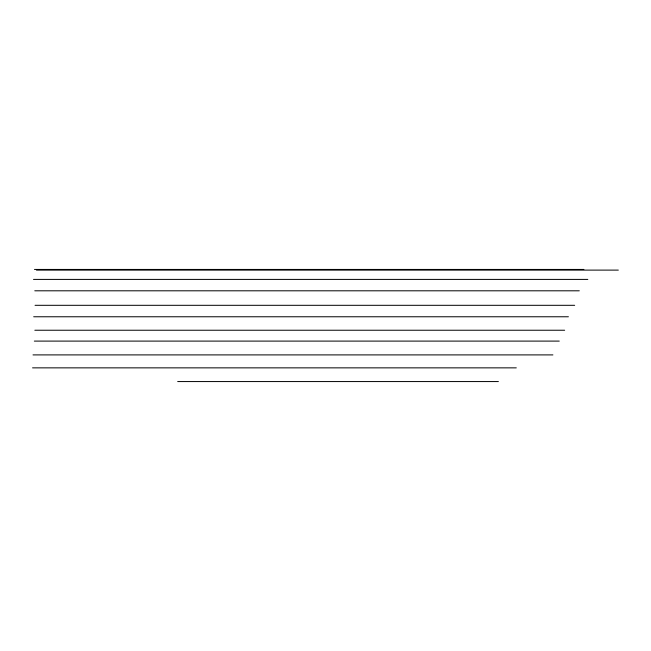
<?xml version="1.0" encoding="UTF-8"?>
<svg xmlns="http://www.w3.org/2000/svg" width="651" height="651" viewBox="0 0 651 651"><rect width="100%" height="100%" fill="white"/><g stroke="black" fill="none" stroke-linecap="round" stroke-linejoin="round"><path stroke-width="0.98" d="M34.47 269.441L583.89 269.441M36.456 270.108L618.32 270.108M33.502 279.409L587.812 279.409M34.78 290.802L579.292 290.802M35.048 305.311L574.67 305.311M33.681 316.768L568.404 316.768M34.828 330.236L564.653 330.236M34.34 341.1L559.266 341.1M33.006 354.901L552.902 354.901M32.55 367.856L516.292 367.856M177.682 381.559L498.389 381.559"/></g></svg>
